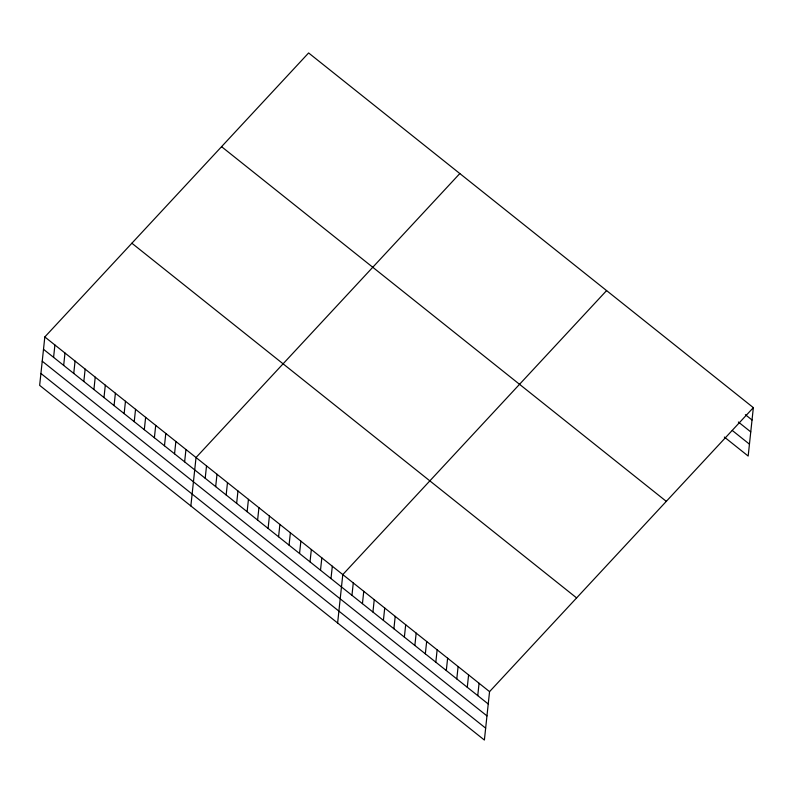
<?xml version="1.0" encoding="UTF-8"?>
<svg xmlns="http://www.w3.org/2000/svg" width="793" height="793" viewBox="0 0 793 793"><rect width="100%" height="100%" fill="white"/><g stroke="black" fill="none" stroke-linecap="round" stroke-linejoin="round"><path stroke-width="1.19" d="M44.824 336.946L39.65 385.358L484.384 740.047L489.559 691.635L753.35 407.642L308.616 52.953L44.824 336.946L489.559 691.635M53.587 357.346L54.905 344.985M63.668 365.385L64.986 353.024M73.749 373.424L75.067 361.063M83.83 381.463L85.148 369.102M93.911 389.502L95.229 377.141M103.982 397.541L105.31 385.18M114.063 405.58L115.391 393.219M124.144 413.619L125.472 401.258M134.225 421.658L135.553 409.297M144.306 429.697L145.634 417.336M154.387 437.736L155.715 425.375M164.468 445.775L165.796 433.414M174.549 453.814L175.868 441.463M184.63 461.863L185.949 449.502M190.855 505.954L196.03 457.541L459.821 173.548M205.199 478.258L206.517 465.897M215.676 486.615L217.004 474.264M226.164 494.981L227.482 482.62M236.641 503.337L237.969 490.976M247.129 511.703L248.447 499.342M257.606 520.059L258.934 507.698M268.093 528.425L269.412 516.065M278.581 536.782L279.899 524.421M289.058 545.138L290.377 532.787M299.546 553.504L300.864 541.143M310.023 561.86L311.342 549.499M320.511 570.226L321.829 557.866M330.988 578.583L332.317 566.222M337.62 623.001L342.794 574.588L606.586 290.595M351.953 595.305L353.281 582.944M362.441 603.661L363.759 591.31M372.928 612.027L374.246 599.667M383.406 620.384L384.724 608.023M393.893 628.75L395.211 616.389M404.371 637.106L405.689 624.745M414.858 645.472L416.176 633.111M425.335 653.828L426.664 641.468M435.823 662.185L437.141 649.834M446.3 670.551L447.629 658.19M456.788 678.907L458.106 666.546M467.275 687.273L468.594 674.912M477.753 695.63L479.071 683.269M753.35 407.642L748.176 456.054L724.346 437.052M745.361 414.68L752.032 420.003M738.372 422.015L750.753 431.898M732.296 430.48L749.444 444.159M221.564 146.675L666.298 501.354M131.876 243.223L576.61 597.912M43.506 349.307L488.24 703.996M42.227 361.202L486.961 715.891M40.919 373.463L485.653 728.152"/></g></svg>
